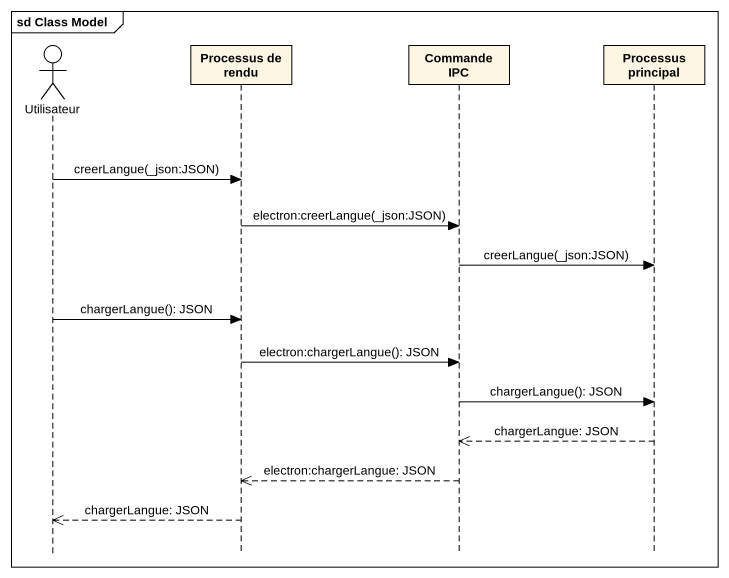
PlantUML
@startuml
mainframe sd Class Model
hide footbox
actor Utilisateur
participant "Processus de rendu" as Processus_de_rendu
participant "Commande IPC" as Commande_IPC
participant "Processus principal" as Processus_principal

Utilisateur -> Processus_de_rendu : creerLangue(_json:JSON)
Processus_de_rendu -> Commande_IPC : electron:creerLangue(_json:JSON)
Commande_IPC -> Processus_principal : creerLangue(_json:JSON)
Utilisateur -> Processus_de_rendu : chargerLangue(): JSON
Processus_de_rendu -> Commande_IPC : electron:chargerLangue(): JSON
Commande_IPC -> Processus_principal : chargerLangue(): JSON
Processus_principal -->> Commande_IPC : chargerLangue: JSON
Commande_IPC -->> Processus_de_rendu : electron:chargerLangue: JSON
Processus_de_rendu -->> Utilisateur : chargerLangue: JSON
@enduml
